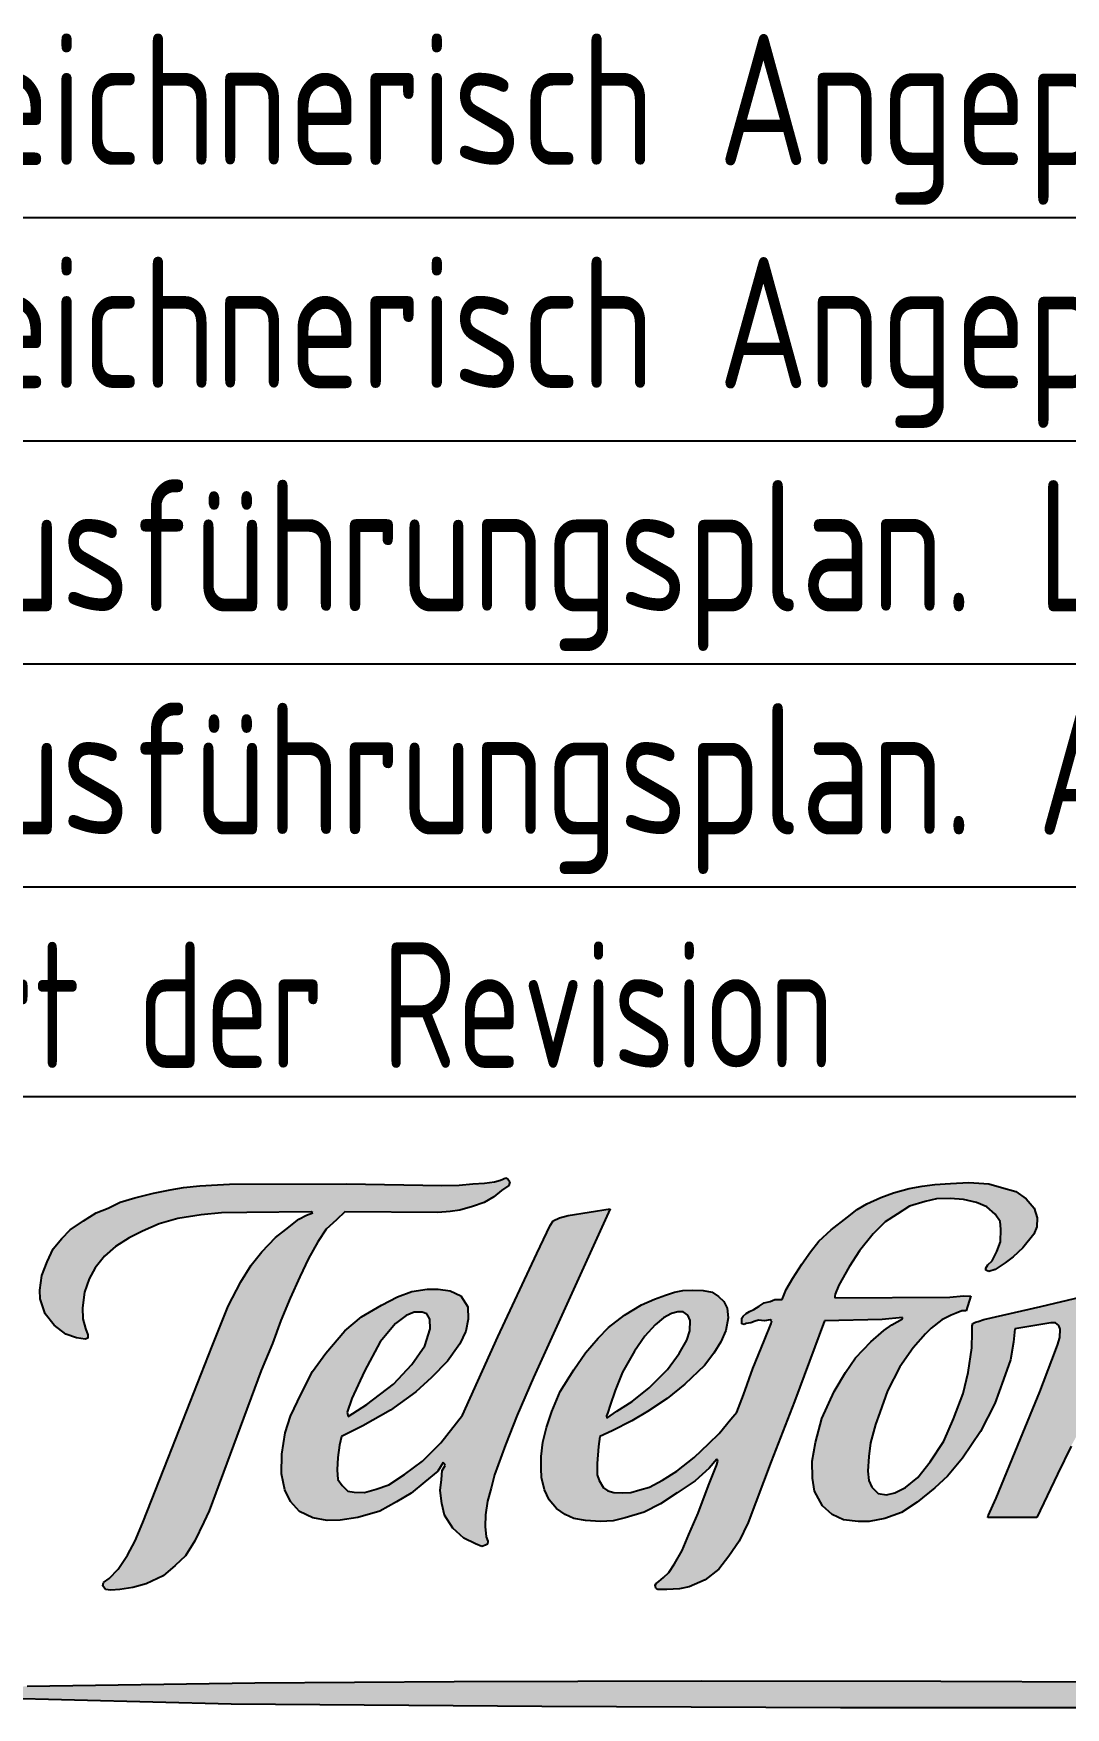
# Model space of a CAD drawing. Header units: millimetres. Extents: x -6273 to 60188, y -6573 to 16187.
# Drawn here: x 1859 to 3825, y 4538 to 7727 of the extents above; entities that cross this region are included whole.
import ezdxf
from ezdxf.enums import TextEntityAlignment as Align

# ---------------------------------------------------------------- set-up
doc = ezdxf.new("R2010")
doc.units = ezdxf.units.MM
doc.header["$LTSCALE"] = 0.4
doc.layers.add('00_Rahmen_Schriftfeld', color=7, linetype='Continuous', lineweight=25)
doc.layers.add('Plankopf', color=255, linetype='Continuous')
doc.styles.get("Standard").update_dxf_attribs({"font": 'isocp.shx', "width": 0.85})

# ---------------------------------------------------------------- blocks, each defined once
blk = doc.blocks.new('Revision')
at = {"color": 0, "linetype": 'ByBlock', "lineweight": -2, "width": 0.85}
for tag, p in [('REV-ART', (1600, 100)), ('REV-DATUM', (14600, 100)), ('REV-NAME', (16600, 100))]:
    blk.add_attdef(tag, p, '', height=250, dxfattribs=at)
blk.add_attdef('REV', text='', height=250, dxfattribs=at).set_placement((750, 0), align=Align.BOTTOM_CENTER)

msp = doc.modelspace()

# ---------------------------------------------------------------- hatches: boundary and pattern name
h = msp.add_hatch(color=136)
h.paths.add_polyline_path([(5305.04, 4561.53), (5035.87, 4572.35), (4739.63, 4576.22), (4478.37, 4580.09), (4002.68, 4585.5), (3587.45, 4587.03), (3131.1, 4587.81), (2660.15, 4586.25), (2280.64, 4583.91), (1846.72, 4577.73), (1685.4, 4573.86), (1600.31, 4571.54), (1586.45, 4567.7), (1584.13, 4565.39), (1588, 4561.52), (2235.29, 4544.51), (2827, 4539.87), (3396.12, 4537.54), (3871.45, 4537.53), (4195.54, 4538.3), (4639.38, 4542.18), (4943.35, 4544.5), (5309.68, 4555.35), (5311.23, 4557.66), (5308.91, 4559.98)])
h.paths.add_polyline_path([(2292.71, 5179.48), (2314.37, 5231.28), (2329.84, 5274.57), (2347.63, 5317.09), (2366.19, 5358.07), (2382.43, 5392.86), (2400.22, 5424.55), (2416.47, 5448.52), (2435.8, 5466.3), (2452.04, 5481.76), (2629.16, 5480.22), (2652.36, 5482.54), (2670.93, 5484.86), (2694.9, 5491.81), (2717.33, 5499.54), (2735.9, 5510.37), (2750.59, 5522.74), (2764.51, 5532.01), (2766.06, 5538.97), (2762.97, 5543.61), (2758.33, 5546.7), (2748.27, 5542.06), (2736.67, 5538.97), (2718.11, 5536.65), (2695.68, 5535.11), (2669.38, 5532.79), (2636.9, 5532.01), (2454.71, 5535.06), (2231.95, 5534.28), (2209.52, 5533.51), (2175.49, 5531.19), (2144.56, 5528.1), (2119.03, 5523.46), (2087.32, 5517.28), (2051.74, 5508.77), (2023.9, 5500.27), (2000.7, 5488.67), (1978.27, 5480.17), (1954.29, 5464.71), (1928.77, 5447.7), (1912.52, 5430.69), (1896.28, 5411.36), (1884.68, 5386.62), (1874.62, 5360.34), (1870.76, 5332.51), (1871.53, 5316.27), (1880.81, 5287.67), (1897.83, 5266.02), (1920.26, 5249.01), (1940.37, 5242.05), (1957.38, 5238.96), (1962.21, 5241.17), (1962.21, 5247.35), (1957.57, 5259.72), (1952.93, 5278.28), (1952.16, 5299.15), (1956.02, 5328.53), (1964.53, 5354.04), (1976.13, 5374.92), (1993.92, 5397.34), (2014.8, 5415.89), (2041.1, 5432.13), (2066.62, 5445.27), (2098.34, 5459.18), (2133.91, 5469.23), (2178, 5476.19), (2216.67, 5480.06), (2265.4, 5480.83), (2387.6, 5481.6), (2390.7, 5480.06), (2379.1, 5475.42), (2364.4, 5467.69), (2339.65, 5448.36), (2319.54, 5432.9), (2294.02, 5405.84), (2273.13, 5380.33), (2253.8, 5348.63), (2229.82, 5302.25), (2198.88, 5225.71), (2115.21, 5012.66), (2067.25, 4889.74), (2052.56, 4854.95), (2037.86, 4827.89), (2019.83, 4800.8), (2003.06, 4783.05), (1992.26, 4775.75), (1990.68, 4769.13), (1996.1, 4762.17), (2006.15, 4761.4), (2023.17, 4762.17), (2047.92, 4766.04), (2073.44, 4773), (2105.92, 4788.46), (2128.35, 4807.79), (2148.46, 4826.34), (2166.25, 4854.95), (2183.27, 4890.51), (2193.5, 4912.47)])
h.paths.add_polyline_path([(2438.48, 5014.11), (2441.88, 5036.99), (2445.75, 5053.99), (2485.97, 5074.09), (2538.56, 5104.25), (2587.29, 5139.04), (2616.68, 5166.09), (2647.62, 5197.02), (2670.82, 5230.26), (2682.42, 5254.23), (2687.06, 5277.42), (2686.29, 5300.61), (2673.14, 5321.49), (2652.26, 5331.54), (2629.83, 5334.63), (2608.95, 5334.63), (2579.55, 5329.99), (2552.48, 5319.94), (2521.55, 5303.71), (2483.65, 5282.06), (2451.94, 5255), (2415.58, 5212.48), (2390.06, 5177.69), (2368.41, 5135.17), (2348.3, 5092.65), (2338.24, 5060.95), (2332.05, 5019.98), (2331.28, 4982.87), (2337.47, 4951.95), (2348.3, 4930.3), (2365.31, 4910.97), (2390.83, 4898.6), (2417.91, 4893.96), (2442.66, 4894.74), (2476.69, 4899.37), (2518.45, 4911.74), (2550.16, 4929.53), (2578.01, 4945.76), (2604.3, 4967.41), (2629.05, 4987.51), (2639.11, 5004.52), (2642.2, 5001.42), (2642.98, 4998.33), (2637.56, 4989.05), (2636.02, 4972.05), (2633.7, 4951.17), (2636.79, 4926.43), (2641.43, 4904.01), (2657.67, 4879.27), (2678.56, 4859.95), (2700.98, 4849.12), (2712.59, 4844.48), (2719.55, 4846.8), (2723.59, 4848.9), (2724.36, 4854.31), (2721.27, 4862.81), (2718.95, 4882.14), (2719.72, 4904.56), (2723.59, 4930.85), (2730.55, 4955.58), (2736.71, 4980.62), (2757.6, 5037.83), (2780.03, 5094.27), (2810.96, 5166.17), (2957.18, 5487.28), (2877.52, 5474.91), (2860.5, 5470.28), (2848.9, 5464.86), (2842.71, 5455.59), (2817.77, 5402.66), (2743.52, 5243.4), (2676.23, 5094.2), (2634.47, 5041.62), (2599.66, 5006.84), (2565.63, 4981.32), (2535.47, 4962), (2511.49, 4953.49), (2489.06, 4947.31), (2469.73, 4948.08), (2457.35, 4949.63), (2446.52, 4960.45), (2438.79, 4972.05), (2437.24, 4990.6)])
h.paths.add_polyline_path([(2458.12, 5091.88), (2456.58, 5100.38), (2465.09, 5125.89), (2489.06, 5178.46), (2519.23, 5234.13), (2548.62, 5268.92), (2568.73, 5284.38), (2584.2, 5290.56), (2598.89, 5290.56), (2608.17, 5287.47), (2613.59, 5277.42), (2614.36, 5258.87), (2604.3, 5226.4), (2579.55, 5190.83), (2544.75, 5153.72), (2493.7, 5115.07)], flags=16)
h.paths.add_polyline_path([(2935.04, 5034.76), (2937.36, 5054.08), (2961.34, 5064.91), (2998.46, 5083.46), (3028.63, 5101.24), (3065.75, 5125.98), (3099.79, 5153.81), (3136.91, 5189.38), (3154.7, 5212.57), (3167.85, 5234.22), (3177.9, 5255.86), (3181.77, 5279.83), (3180.22, 5298.38), (3174.04, 5310.75), (3163.98, 5320.8), (3151.61, 5328.53), (3134.59, 5331.63), (3113.71, 5332.4), (3095.92, 5331.63), (3079.68, 5328.53), (3062.66, 5323.12), (3041.78, 5315.39), (3017.03, 5304.57), (2984.54, 5285.24), (2954.38, 5261.27), (2934.27, 5241.17), (2910.21, 5212.98), (2887.78, 5180.51), (2862.26, 5139.53), (2846.01, 5101.65), (2835.96, 5070.73), (2829, 5042.9), (2825.9, 5015.84), (2825.9, 4992.65), (2826.68, 4975.64), (2832.09, 4952.44), (2841.37, 4933.12), (2855.3, 4916.88), (2871.54, 4905.29), (2887.78, 4897.55), (2910.21, 4893.69), (2938.83, 4892.14), (2962.8, 4892.92), (2986.01, 4899.1), (3022.36, 4909.92), (3053.3, 4925.39), (3085.01, 4946.26), (3119.04, 4969.45), (3146.11, 4993.42), (3161.25, 5010.95), (3162.35, 5006.56), (3160.03, 4998.83), (3144.56, 4960.18), (3125.23, 4907.6), (3107.44, 4867.4), (3094.29, 4836.48), (3079.59, 4810.97), (3068.77, 4794.73), (3058.75, 4785.42), (3049.72, 4777.8), (3045.2, 4773.57), (3043.23, 4770.75), (3044.07, 4764.83), (3047.88, 4762.26), (3051.16, 4762.22), (3065.08, 4762.22), (3089.06, 4763.77), (3107.62, 4767.63), (3138.56, 4780.78), (3164.09, 4800.88), (3183.43, 4825.62), (3202.76, 4854.23), (3219.97, 4890.03), (3264.06, 5006), (3308.15, 5120.42), (3365.39, 5274.28), (3475.22, 5276.6), (3513.89, 5280.46), (3513.89, 5278.14), (3493.78, 5266.41), (3478.31, 5255.59), (3453.56, 5233.94), (3424.94, 5203.79), (3405.6, 5175.95), (3383.95, 5139.62), (3360.74, 5087.82), (3348.37, 5042.2), (3342.18, 5006.64), (3342.95, 4974.17), (3346.82, 4949.43), (3361.52, 4921.59), (3380.08, 4905.36), (3401.74, 4895.31), (3429.58, 4892.21), (3450.47, 4892.21), (3480.63, 4897.63), (3512.34, 4909.22), (3542.01, 4928.73), (3576.05, 4955.79), (3600.02, 4978.21), (3628.64, 5012.23), (3662.67, 5063.26), (3689.75, 5116.6), (3706.76, 5162.22), (3719.91, 5200.1), (3725.33, 5233.34), (3728.42, 5258.86), (3796.49, 5270.46), (3805.77, 5270.46), (3811.96, 5265.04), (3814.28, 5258.09), (3814.18, 5242.16), (3809.69, 5228.06), (3798.81, 5199.33), (3775.6, 5139.02), (3739.25, 5049.34), (3692.84, 4936.46), (3677.37, 4902.44), (3676.6, 4899.35), (3770.19, 4899.35), (3809.64, 4982.08), (3835.16, 5035.42), (3862.23, 5084.13), (3883.89, 5118.15), (3907.09, 5149.85), (3932.62, 5183.86), (3957.37, 5213.24), (3985.21, 5239.53), (4005.33, 5254.22), (4015.38, 5259.63), (4025.44, 5258.09), (4030.85, 5256.54), (4033.94, 5248.03), (4032.4, 5233.34), (4025.44, 5215.56), (4009.97, 5182.32), (3992.95, 5146.75), (3965.1, 5091.09), (3944.22, 5047.02), (3931.07, 5009.91), (3922.56, 4978.98), (3917.92, 4955.79), (3917.92, 4926.41), (3924.11, 4907.08), (3934.94, 4884.66), (3950.41, 4867.65), (3972.07, 4852.19), (3988.31, 4846.78), (3999.91, 4843.69), (4005.33, 4845.23), (4011.51, 4852.19), (4006.87, 4858.37), (4003.78, 4874.61), (4002.23, 4897.03), (4005.33, 4924.09), (4012.29, 4952.7), (4020.79, 4978.21), (4035.49, 5016.87), (4058.7, 5067.89), (4090.41, 5132.06), (4120.57, 5196.23), (4136.04, 5235.66), (4143, 5260.4), (4143, 5280.51), (4138.36, 5295.2), (4129.08, 5307.57), (4115.16, 5317.62), (4102.01, 5320.71), (4080.35, 5323.03), (4061.79, 5322.26), (4039.36, 5316.84), (4017.7, 5306.79), (3995.27, 5294.42), (3972.84, 5278.19), (3952.73, 5259.63), (3935.71, 5241.85), (3917.92, 5220.2), (3886.98, 5180), (3873.83, 5159.9), (3869.97, 5159.12), (3870.74, 5162.99), (3876.15, 5170.72), (3883.11, 5186.95), (3905.54, 5242.62), (3912.5, 5265.04), (3913.28, 5282.04), (3913.28, 5295.19), (3908.64, 5306.78), (3902.45, 5316.06), (3888.53, 5320.7), (3870.74, 5320.7), (3855.27, 5319.93), (3777.5, 5301.46), (3669.22, 5276.72), (3658.39, 5272.85), (3652.98, 5271.31), (3648.34, 5268.99), (3646.79, 5264.35), (3646.79, 5251.98), (3646.02, 5222.6), (3639.05, 5175.44), (3629.77, 5136.01), (3611.21, 5087.31), (3592.65, 5044.79), (3567.12, 5005.36), (3543.15, 4975.98), (3519.94, 4956.65), (3499.84, 4946.6), (3483.59, 4942.74), (3468.12, 4945.06), (3455.75, 4957.43), (3450.33, 4969.8), (3448.01, 4987.58), (3450.33, 5015.41), (3453.43, 5041.69), (3462.71, 5076.48), (3471.22, 5099.68), (3485.91, 5140.65), (3509.12, 5186.26), (3534.64, 5222.6), (3557.84, 5249.66), (3568.69, 5259.99), (3588.8, 5276.23), (3606.59, 5284.73), (3616.64, 5288.6), (3627.47, 5293.23), (3635.21, 5293.23), (3644.49, 5321.84), (3642.17, 5321.07), (3630.56, 5321.84), (3604.27, 5319.52), (3385.38, 5317.97), (3385.38, 5321.07), (3386.16, 5324.93), (3393.12, 5341.94), (3412.45, 5376.73), (3432.56, 5407.65), (3458.09, 5440.12), (3481.29, 5462.54), (3503.72, 5477.23), (3527.7, 5492.69), (3557.09, 5501.2), (3578.74, 5506.61), (3605.04, 5507.38), (3630.56, 5505.06), (3655.31, 5499.65), (3674.65, 5491.15), (3690.89, 5477.23), (3700.17, 5463.32), (3701.72, 5448.63), (3700.95, 5424.66), (3693.99, 5406.11), (3684.71, 5388.33), (3676.97, 5380.59), (3673.1, 5374.41), (3673.1, 5370.54), (3678.52, 5368.22), (3690.89, 5372.09), (3709.46, 5384.46), (3724.92, 5396.06), (3743.49, 5413.06), (3764.37, 5439.35), (3769.78, 5453.27), (3770.56, 5470.27), (3765.14, 5488.83), (3749.67, 5506.61), (3730.34, 5520.53), (3702.49, 5528.26), (3678.52, 5535.21), (3640.62, 5537.53), (3605.81, 5535.99), (3575.65, 5533.67), (3551.67, 5530.58), (3526.92, 5525.94), (3496.76, 5518.21), (3472.78, 5508.93), (3446.29, 5497.07), (3427.72, 5486.25), (3409.16, 5471.56), (3378.22, 5447.59), (3355.02, 5425.94), (3338.78, 5405.84), (3322.54, 5381.88), (3305.52, 5355.59), (3292.37, 5333.94), (3284.64, 5314.62), (3280.77, 5314.62), (3270.72, 5314.62), (3262.21, 5310.75), (3250.61, 5308.43), (3241.33, 5302.25), (3231.27, 5296.06), (3222.76, 5292.2), (3216.58, 5288.33), (3210.39, 5282.92), (3208.07, 5279.05), (3208.07, 5274.42), (3208.07, 5268.23), (3212.71, 5267.46), (3216.58, 5269), (3225.08, 5270.55), (3233.59, 5273.64), (3239.78, 5275.19), (3251.38, 5274.42), (3262.21, 5275.96), (3265.3, 5274.42), (3263.76, 5269), (3250.61, 5235.76), (3228.95, 5183.19), (3211.16, 5132.94), (3198.79, 5100.47), (3187.18, 5086.55), (3164.75, 5059.49), (3145.42, 5040.17), (3117.57, 5013.88), (3084.32, 4987.6), (3057.25, 4970.59), (3032.5, 4957.45), (3013.93, 4952.03), (2996.92, 4947.4), (2980.68, 4946.62), (2964.43, 4947.4), (2952.83, 4950.49), (2944.32, 4955.9), (2936.59, 4969.82), (2932.72, 4980.64), (2932.72, 5002.29)])
h.paths.add_polyline_path([(2951.14, 5088.75), (2950.36, 5093.39), (2952.68, 5099.58), (2957.33, 5113.49), (2966.61, 5141.32), (2980.53, 5176.11), (3003.73, 5216.31), (3023.07, 5244.92), (3043.18, 5266.57), (3058.65, 5279.71), (3074.12, 5288.21), (3086.49, 5291.3), (3096.54, 5291.3), (3105.05, 5285.12), (3109.69, 5275.07), (3108.92, 5254.97), (3103.51, 5237.19), (3088.81, 5211.68), (3066.38, 5181.52), (3031.58, 5146.74), (2999.09, 5120.45), (2969.7, 5101.9)], flags=16)
h.paths.add_polyline_path([(4256.09, 5096.35), (4289.35, 5169.03), (4328.02, 5252.52), (4360.74, 5317.71), (4261.73, 5302.25), (4254, 5299.16), (4247.81, 5292.2), (4241.62, 5288.34), (4144.16, 5078.04), (4129.47, 5044.8), (4116.32, 5006.91), (4108.58, 4984.49), (4105.49, 4965.17), (4106.26, 4943.52), (4109.4, 4928.59), (4117.13, 4915.45), (4129.51, 4899.99), (4144.2, 4893.03), (4159.67, 4889.16), (4189.84, 4889.16), (4217.68, 4893.8), (4247.07, 4905.4), (4272.6, 4918.54), (4303.54, 4938.64), (4315.14, 4948.69), (4325.97, 4959.52), (4330.61, 4941.74), (4341.44, 4922.41), (4356.91, 4906.17), (4381.66, 4893.8), (4407.18, 4889.16), (4437.35, 4888.39), (4470.61, 4893.03), (4506.19, 4906.95), (4542.54, 4926.27), (4577.35, 4952.56), (4595.14, 4968.8), (4602.1, 4978.07), (4601.33, 4961.84), (4603.65, 4938.64), (4610.61, 4919.32), (4626.08, 4903.08), (4641.55, 4894.58), (4663.21, 4888.39), (4697.24, 4889.94), (4724.31, 4895.35), (4760.66, 4913.9), (4790.83, 4937.1), (4818.67, 4964.16), (4846.78, 4998.33), (4844.46, 4979.78), (4838.27, 4944.21), (4837.5, 4916.38), (4843.69, 4893.96), (4856.06, 4873.86), (4870.76, 4858.4), (4894.74, 4846.8), (4913.3, 4841.39), (4921.81, 4844.48), (4923.35, 4847.57), (4920.26, 4859.17), (4917.94, 4873.86), (4917.17, 4897.83), (4919.49, 4914.06), (4921.81, 4941.12), (4928.77, 4975.14), (4941.92, 5018.43), (4961.25, 5075.65), (4981.36, 5130.54), (5020.04, 5224.09), (5054.85, 5299.08), (5045.56, 5305.27), (5022.36, 5313.77), (4998.38, 5319.18), (4983.69, 5320.73), (4956.61, 5322.28), (4921.03, 5319.96), (4887.77, 5315.32), (4852.97, 5305.27), (4815.07, 5288.26), (4788, 5273.57), (4754.74, 5247.28), (4721.48, 5217.13), (4695.95, 5186.98), (4668.11, 5143.68), (4650.32, 5111.98), (4634.85, 5083.38), (4624.02, 5058.64), (4618.6, 5046.27), (4607, 5030.8), (4587.66, 5009.93), (4565.23, 4990.6), (4542.8, 4972.82), (4522.69, 4959.68), (4501.04, 4951.17), (4480.15, 4946.53), (4462.36, 4946.53), (4449.21, 4951.95), (4440.7, 4962.77), (4434.52, 4975.91), (4433.74, 4999.11), (4436.84, 5025.39), (4444.57, 5064.82), (4460.04, 5107.35), (4477.06, 5152.19), (4496.39, 5186.2), (4517.28, 5218.68), (4541.26, 5245.74), (4567.55, 5271.25), (4591.53, 5284.39), (4606.23, 5289.03), (4625.57, 5288.26), (4635.62, 5282.07), (4639.49, 5267.38), (4637.94, 5249.6), (4628.66, 5228.73), (4618.6, 5213.26), (4607, 5201.67), (4607.78, 5197.03), (4612.42, 5190.84), (4636.39, 5200.12), (4669.65, 5220.22), (4696.73, 5246.51), (4706.78, 5270.48), (4706.01, 5289.8), (4696.73, 5306.81), (4678.2, 5318.01), (4649.54, 5326.14), (4614.74, 5326.14), (4578.38, 5322.28), (4541.26, 5311.45), (4504.13, 5292.12), (4470.87, 5269.7), (4439.16, 5239.55), (4411.31, 5207.08), (4381.15, 5163.78), (4357.17, 5116.62), (4340.15, 5074.1), (4332.42, 5047.04), (4328.42, 5027.03), (4325.45, 5009.37), (4319.27, 5000.65), (4303.03, 4986.74), (4282.91, 4971.27), (4271.31, 4962), (4257.39, 4955.04), (4249.9, 4951), (4233.66, 4949.46), (4222.06, 4948.68), (4216.64, 4954.09), (4212.77, 4959.51), (4212, 4975.74), (4218.19, 5000.48), (4231.34, 5038.37)])
h.paths.add_polyline_path([(4707.65, 4998.46), (4719.14, 5038.15), (4732.72, 5078.88), (4754.66, 5122.74), (4786.01, 5176), (4821.53, 5221.95), (4852.87, 5252.24), (4876.9, 5267.9), (4903.02, 5280.43), (4923.92, 5284.61), (4941.68, 5283.57), (4953.17, 5281.48), (4940.64, 5254.32), (4916.61, 5204.2), (4883.17, 5133.18), (4853.92, 5075.74), (4824.66, 5027.7), (4799.59, 4998.46), (4773.47, 4974.44), (4749.44, 4960.87), (4735.86, 4954.6), (4721.23, 4952.51), (4709.74, 4955.64), (4704.51, 4971.31)], flags=16)
h.paths.add_polyline_path([(4420.29, 5453.01), (4416.43, 5470.8), (4408.69, 5480.85), (4394.77, 5487.8), (4376.98, 5488.58), (4366.92, 5486.26), (4359.96, 5483.17), (4342.95, 5470.02), (4332.12, 5455.33), (4325.93, 5437.55), (4325.16, 5418.22), (4330.57, 5401.99), (4342.17, 5391.16), (4355.32, 5387.3), (4371.56, 5388.07), (4390.13, 5394.26), (4404.82, 5405.85), (4417.97, 5429.82)])

# ---------------------------------------------------------------- linework, layer by layer
at = {"color": 136}
for p, q in [((2051.74, 5508.77), (2087.32, 5517.28)), ((2087.32, 5517.28), (2119.03, 5523.46)), ((2119.03, 5523.46), (2144.56, 5528.1)), ((2144.56, 5528.1), (2175.49, 5531.19)), ((2175.49, 5531.19), (2209.52, 5533.51)), ((2209.52, 5533.51), (2231.95, 5534.28)), ((2231.95, 5534.28), (2454.71, 5535.06)), ((2454.71, 5535.06), (2636.9, 5532.01)), ((2636.9, 5532.01), (2669.38, 5532.79)), ((2669.38, 5532.79), (2695.68, 5535.11)), ((2695.68, 5535.11), (2718.11, 5536.65)), ((2718.11, 5536.65), (2736.67, 5538.97)), ((2750.59, 5522.74), (2735.9, 5510.37)), ((2736.67, 5538.97), (2748.27, 5542.06)), ((2748.27, 5542.06), (2758.33, 5546.7)), ((2764.51, 5532.01), (2750.59, 5522.74)), ((2758.33, 5546.7), (2758.33, 5546.7)), ((2758.33, 5546.7), (2762.97, 5543.61)), ((2762.97, 5543.61), (2766.06, 5538.97)), ((2766.06, 5538.97), (2764.51, 5532.01)), ((3472.78, 5508.93), (3496.76, 5518.21)), ((3496.76, 5518.21), (3526.92, 5525.94)), ((3526.92, 5525.94), (3551.67, 5530.58)), ((3551.67, 5530.58), (3575.65, 5533.67)), ((3575.65, 5533.67), (3605.81, 5535.99)), ((3605.81, 5535.99), (3640.62, 5537.53)), ((3640.62, 5537.53), (3678.52, 5535.21)), ((3678.52, 5535.21), (3702.49, 5528.26)), ((3702.49, 5528.26), (3730.34, 5520.53)), ((3730.34, 5520.53), (3749.67, 5506.61)), ((1978.27, 5480.17), (2000.7, 5488.67)), ((2000.7, 5488.67), (2023.9, 5500.27)), ((2023.9, 5500.27), (2051.74, 5508.77)), ((2694.9, 5491.81), (2670.93, 5484.86)), ((2717.33, 5499.54), (2694.9, 5491.81)), ((2735.9, 5510.37), (2717.33, 5499.54)), ((2957.18, 5487.28), (2810.96, 5166.17)), ((2877.52, 5474.91), (2957.18, 5487.28)), ((3409.16, 5471.56), (3427.72, 5486.25)), ((3427.72, 5486.25), (3446.29, 5497.07)), ((3446.29, 5497.07), (3472.78, 5508.93)), ((3527.7, 5492.69), (3503.72, 5477.23)), ((3557.09, 5501.2), (3527.7, 5492.69)), ((3578.74, 5506.61), (3557.09, 5501.2)), ((3605.04, 5507.38), (3578.74, 5506.61)), ((3630.56, 5505.06), (3605.04, 5507.38)), ((3655.31, 5499.65), (3630.56, 5505.06)), ((3674.65, 5491.15), (3655.31, 5499.65)), ((3690.89, 5477.23), (3674.65, 5491.15)), ((3749.67, 5506.61), (3765.14, 5488.83)), ((3765.14, 5488.83), (3770.56, 5470.27)), ((1928.77, 5447.7), (1954.29, 5464.71)), ((1954.29, 5464.71), (1978.27, 5480.17)), ((2098.34, 5459.18), (2066.62, 5445.27)), ((2133.91, 5469.23), (2098.34, 5459.18)), ((2178, 5476.19), (2133.91, 5469.23)), ((2216.67, 5480.06), (2178, 5476.19)), ((2265.4, 5480.83), (2216.67, 5480.06)), ((2387.6, 5481.6), (2265.4, 5480.83)), ((2339.65, 5448.36), (2364.4, 5467.69)), ((2364.4, 5467.69), (2379.1, 5475.42)), ((2379.1, 5475.42), (2390.7, 5480.06)), ((2390.7, 5480.06), (2387.6, 5481.6)), ((2435.8, 5466.3), (2416.47, 5448.52)), ((2452.04, 5481.76), (2435.8, 5466.3)), ((2629.16, 5480.22), (2452.04, 5481.76)), ((2652.36, 5482.54), (2629.16, 5480.22)), ((2670.93, 5484.86), (2652.36, 5482.54)), ((2817.77, 5402.66), (2842.71, 5455.59)), ((2842.71, 5455.59), (2848.9, 5464.86)), ((2848.9, 5464.86), (2860.5, 5470.28)), ((2860.5, 5470.28), (2877.52, 5474.91)), ((3378.22, 5447.59), (3409.16, 5471.56)), ((3481.29, 5462.54), (3458.09, 5440.12)), ((3503.72, 5477.23), (3481.29, 5462.54)), ((3700.17, 5463.32), (3690.89, 5477.23)), ((3701.72, 5448.63), (3700.17, 5463.32)), ((3769.78, 5453.27), (3764.37, 5439.35)), ((3770.56, 5470.27), (3769.78, 5453.27)), ((1896.28, 5411.36), (1912.52, 5430.69)), ((1912.52, 5430.69), (1928.77, 5447.7)), ((2041.1, 5432.13), (2014.8, 5415.89)), ((2066.62, 5445.27), (2041.1, 5432.13)), ((2294.02, 5405.84), (2319.54, 5432.9)), ((2319.54, 5432.9), (2339.65, 5448.36)), ((2400.22, 5424.55), (2382.43, 5392.86)), ((2416.47, 5448.52), (2400.22, 5424.55)), ((3338.78, 5405.84), (3355.02, 5425.94)), ((3355.02, 5425.94), (3378.22, 5447.59)), ((3458.09, 5440.12), (3432.56, 5407.65)), ((3693.99, 5406.11), (3700.95, 5424.66)), ((3700.95, 5424.66), (3701.72, 5448.63)), ((3764.37, 5439.35), (3743.49, 5413.06)), ((1884.68, 5386.62), (1896.28, 5411.36)), ((1993.92, 5397.34), (1976.13, 5374.92)), ((2014.8, 5415.89), (1993.92, 5397.34)), ((2273.13, 5380.33), (2294.02, 5405.84)), ((2382.43, 5392.86), (2366.19, 5358.07)), ((2743.52, 5243.4), (2817.77, 5402.66)), ((3322.54, 5381.88), (3338.78, 5405.84)), ((3432.56, 5407.65), (3412.45, 5376.73)), ((3684.71, 5388.33), (3693.99, 5406.11)), ((3724.92, 5396.06), (3709.46, 5384.46)), ((3743.49, 5413.06), (3724.92, 5396.06)), ((1870.76, 5332.51), (1874.62, 5360.34)), ((1874.62, 5360.34), (1884.68, 5386.62)), ((1976.13, 5374.92), (1964.53, 5354.04)), ((2253.8, 5348.63), (2273.13, 5380.33)), ((2366.19, 5358.07), (2347.63, 5317.09)), ((3305.52, 5355.59), (3322.54, 5381.88)), ((3412.45, 5376.73), (3393.12, 5341.94)), ((3673.1, 5374.41), (3676.97, 5380.59)), ((3673.1, 5370.54), (3673.1, 5374.41)), ((3678.52, 5368.22), (3673.1, 5370.54)), ((3676.97, 5380.59), (3684.71, 5388.33)), ((3690.89, 5372.09), (3678.52, 5368.22)), ((3709.46, 5384.46), (3690.89, 5372.09)), ((1871.53, 5316.27), (1870.76, 5332.51)), ((1956.02, 5328.53), (1952.16, 5299.15)), ((1964.53, 5354.04), (1956.02, 5328.53)), ((2229.82, 5302.25), (2253.8, 5348.63)), ((2552.48, 5319.94), (2579.55, 5329.99)), ((2579.55, 5329.99), (2608.95, 5334.63)), ((2608.95, 5334.63), (2629.83, 5334.63)), ((2629.83, 5334.63), (2652.26, 5331.54)), ((2652.26, 5331.54), (2673.14, 5321.49)), ((3062.66, 5323.12), (3079.68, 5328.53)), ((3079.68, 5328.53), (3095.92, 5331.63)), ((3095.92, 5331.63), (3113.71, 5332.4)), ((3113.71, 5332.4), (3134.59, 5331.63)), ((3134.59, 5331.63), (3151.61, 5328.53)), ((3151.61, 5328.53), (3163.98, 5320.8)), ((3284.64, 5314.62), (3292.37, 5333.94)), ((3292.37, 5333.94), (3305.52, 5355.59)), ((3393.12, 5341.94), (3386.16, 5324.93)), ((1880.81, 5287.67), (1871.53, 5316.27)), ((1952.16, 5299.15), (1952.93, 5278.28)), ((2198.88, 5225.71), (2229.82, 5302.25)), ((2347.63, 5317.09), (2329.84, 5274.57)), ((2483.65, 5282.06), (2521.55, 5303.71)), ((2521.55, 5303.71), (2552.48, 5319.94)), ((2673.14, 5321.49), (2686.29, 5300.61)), ((2686.29, 5300.61), (2687.06, 5277.42)), ((2984.54, 5285.24), (3017.03, 5304.57)), ((3017.03, 5304.57), (3041.78, 5315.39)), ((3041.78, 5315.39), (3062.66, 5323.12)), ((3163.98, 5320.8), (3174.04, 5310.75)), ((3174.04, 5310.75), (3180.22, 5298.38)), ((3180.22, 5298.38), (3181.77, 5279.83)), ((3222.76, 5292.2), (3231.27, 5296.06)), ((3231.27, 5296.06), (3241.33, 5302.25)), ((3241.33, 5302.25), (3250.61, 5308.43)), ((3250.61, 5308.43), (3262.21, 5310.75)), ((3262.21, 5310.75), (3270.72, 5314.62)), ((3270.72, 5314.62), (3280.77, 5314.62)), ((3280.77, 5314.62), (3284.64, 5314.62)), ((3386.16, 5324.93), (3385.38, 5321.07)), ((3385.38, 5321.07), (3385.38, 5317.97)), ((3385.38, 5317.97), (3604.27, 5319.52)), ((3604.27, 5319.52), (3630.56, 5321.84)), ((3630.56, 5321.84), (3642.17, 5321.07)), ((3644.49, 5321.84), (3635.21, 5293.23)), ((3642.17, 5321.07), (3644.49, 5321.84)), ((3669.22, 5276.72), (3777.5, 5301.46)), ((3777.5, 5301.46), (3855.27, 5319.93)), ((1897.83, 5266.02), (1880.81, 5287.67)), ((1920.26, 5249.01), (1897.83, 5266.02)), ((1952.93, 5278.28), (1957.57, 5259.72)), ((2329.84, 5274.57), (2314.37, 5231.28)), ((2451.94, 5255), (2483.65, 5282.06)), ((2548.62, 5268.92), (2519.23, 5234.13)), ((2568.73, 5284.38), (2548.62, 5268.92)), ((2584.2, 5290.56), (2568.73, 5284.38)), ((2598.89, 5290.56), (2584.2, 5290.56)), ((2608.17, 5287.47), (2598.89, 5290.56)), ((2613.59, 5277.42), (2608.17, 5287.47)), ((2614.36, 5258.87), (2613.59, 5277.42)), ((2687.06, 5277.42), (2682.42, 5254.23)), ((2954.38, 5261.27), (2984.54, 5285.24)), ((3043.18, 5266.57), (3023.07, 5244.92)), ((3058.65, 5279.71), (3043.18, 5266.57)), ((3074.12, 5288.21), (3058.65, 5279.71)), ((3086.49, 5291.3), (3074.12, 5288.21)), ((3096.54, 5291.3), (3086.49, 5291.3)), ((3105.05, 5285.12), (3096.54, 5291.3)), ((3109.69, 5275.07), (3105.05, 5285.12)), ((3108.92, 5254.97), (3109.69, 5275.07)), ((3181.77, 5279.83), (3177.9, 5255.86)), ((3208.07, 5279.05), (3210.39, 5282.92)), ((3208.07, 5274.42), (3208.07, 5279.05)), ((3208.07, 5268.23), (3208.07, 5274.42)), ((3212.71, 5267.46), (3208.07, 5268.23)), ((3210.39, 5282.92), (3216.58, 5288.33)), ((3216.58, 5269), (3212.71, 5267.46)), ((3216.58, 5288.33), (3222.76, 5292.2)), ((3225.08, 5270.55), (3216.58, 5269)), ((3233.59, 5273.64), (3225.08, 5270.55)), ((3239.78, 5275.19), (3233.59, 5273.64)), ((3251.38, 5274.42), (3239.78, 5275.19)), ((3250.61, 5235.76), (3263.76, 5269)), ((3262.21, 5275.96), (3251.38, 5274.42)), ((3265.3, 5274.42), (3262.21, 5275.96)), ((3263.76, 5269), (3265.3, 5274.42)), ((3365.39, 5274.28), (3308.15, 5120.42)), ((3475.22, 5276.6), (3365.39, 5274.28)), ((3513.89, 5280.46), (3475.22, 5276.6)), ((3478.31, 5255.59), (3493.78, 5266.41)), ((3493.78, 5266.41), (3513.89, 5278.14)), ((3513.89, 5278.14), (3513.89, 5280.46)), ((3588.8, 5276.23), (3568.69, 5259.99)), ((3606.59, 5284.73), (3588.8, 5276.23)), ((3616.64, 5288.6), (3606.59, 5284.73)), ((3627.47, 5293.23), (3616.64, 5288.6)), ((3635.21, 5293.23), (3627.47, 5293.23)), ((3646.79, 5264.35), (3648.34, 5268.99)), ((3646.79, 5251.98), (3646.79, 5264.35)), ((3648.34, 5268.99), (3652.98, 5271.31)), ((3652.98, 5271.31), (3658.39, 5272.85)), ((3658.39, 5272.85), (3669.22, 5276.72)), ((3796.49, 5270.46), (3728.42, 5258.86)), ((3805.77, 5270.46), (3796.49, 5270.46)), ((3811.96, 5265.04), (3805.77, 5270.46)), ((3814.28, 5258.09), (3811.96, 5265.04)), ((1940.37, 5242.05), (1920.26, 5249.01)), ((1957.38, 5238.96), (1940.37, 5242.05)), ((1962.21, 5241.17), (1957.38, 5238.96)), ((1957.57, 5259.72), (1962.21, 5247.35)), ((1962.21, 5247.35), (1962.21, 5241.17)), ((2314.37, 5231.28), (2292.71, 5179.48)), ((2415.58, 5212.48), (2451.94, 5255)), ((2519.23, 5234.13), (2489.06, 5178.46)), ((2604.3, 5226.4), (2614.36, 5258.87)), ((2670.82, 5230.26), (2647.62, 5197.02)), ((2682.42, 5254.23), (2670.82, 5230.26)), ((2676.23, 5094.2), (2743.52, 5243.4)), ((2910.21, 5212.98), (2934.27, 5241.17)), ((2934.27, 5241.17), (2954.38, 5261.27)), ((3023.07, 5244.92), (3003.73, 5216.31)), ((3088.81, 5211.68), (3103.51, 5237.19)), ((3103.51, 5237.19), (3108.92, 5254.97)), ((3167.85, 5234.22), (3154.7, 5212.57)), ((3177.9, 5255.86), (3167.85, 5234.22)), ((3228.95, 5183.19), (3250.61, 5235.76)), ((3424.94, 5203.79), (3453.56, 5233.94)), ((3453.56, 5233.94), (3478.31, 5255.59)), ((3557.84, 5249.66), (3534.64, 5222.6)), ((3568.69, 5259.99), (3557.84, 5249.66)), ((3646.02, 5222.6), (3646.79, 5251.98)), ((3725.33, 5233.34), (3719.91, 5200.1)), ((3728.42, 5258.86), (3725.33, 5233.34)), ((3809.69, 5228.06), (3814.18, 5242.16)), ((3814.18, 5242.16), (3814.28, 5258.09)), ((2115.21, 5012.66), (2198.88, 5225.71)), ((2390.06, 5177.69), (2415.58, 5212.48)), ((2579.55, 5190.83), (2604.3, 5226.4)), ((2887.78, 5180.51), (2910.21, 5212.98)), ((3003.73, 5216.31), (2980.53, 5176.11)), ((3066.38, 5181.52), (3088.81, 5211.68)), ((3154.7, 5212.57), (3136.91, 5189.38)), ((3405.6, 5175.95), (3424.94, 5203.79)), ((3534.64, 5222.6), (3509.12, 5186.26)), ((3639.05, 5175.44), (3646.02, 5222.6)), ((3719.91, 5200.1), (3706.76, 5162.22)), ((3775.6, 5139.02), (3798.81, 5199.33)), ((3798.81, 5199.33), (3809.69, 5228.06)), ((2292.71, 5179.48), (2193.5, 4912.47)), ((2368.41, 5135.17), (2390.06, 5177.69)), ((2489.06, 5178.46), (2465.09, 5125.89)), ((2544.75, 5153.72), (2579.55, 5190.83)), ((2647.62, 5197.02), (2616.68, 5166.09)), ((2862.26, 5139.53), (2887.78, 5180.51)), ((2980.53, 5176.11), (2966.61, 5141.32)), ((3031.58, 5146.74), (3066.38, 5181.52)), ((3136.91, 5189.38), (3099.79, 5153.81)), ((3211.16, 5132.94), (3228.95, 5183.19)), ((3383.95, 5139.62), (3405.6, 5175.95)), ((3509.12, 5186.26), (3485.91, 5140.65)), ((3629.77, 5136.01), (3639.05, 5175.44)), ((2348.3, 5092.65), (2368.41, 5135.17)), ((2493.7, 5115.07), (2544.75, 5153.72)), ((2587.29, 5139.04), (2538.56, 5104.25)), ((2616.68, 5166.09), (2587.29, 5139.04)), ((2810.96, 5166.17), (2780.03, 5094.27)), ((2846.01, 5101.65), (2862.26, 5139.53)), ((2966.61, 5141.32), (2957.33, 5113.49)), ((2999.09, 5120.45), (3031.58, 5146.74)), ((3099.79, 5153.81), (3065.75, 5125.98)), ((3360.74, 5087.82), (3383.95, 5139.62)), ((3485.91, 5140.65), (3471.22, 5099.68)), ((3611.21, 5087.31), (3629.77, 5136.01)), ((3706.76, 5162.22), (3689.75, 5116.6)), ((3739.25, 5049.34), (3775.6, 5139.02)), ((2465.09, 5125.89), (2456.58, 5100.38)), ((2458.12, 5091.88), (2493.7, 5115.07)), ((2538.56, 5104.25), (2485.97, 5074.09)), ((2957.33, 5113.49), (2952.68, 5099.58)), ((2969.7, 5101.9), (2999.09, 5120.45)), ((3065.75, 5125.98), (3028.63, 5101.24)), ((3198.79, 5100.47), (3211.16, 5132.94)), ((3308.15, 5120.42), (3264.06, 5006)), ((3689.75, 5116.6), (3662.67, 5063.26)), ((2338.24, 5060.95), (2348.3, 5092.65)), ((2485.97, 5074.09), (2445.75, 5053.99)), ((2456.58, 5100.38), (2458.12, 5091.88)), ((2634.47, 5041.62), (2676.23, 5094.2)), ((2780.03, 5094.27), (2757.6, 5037.83)), ((2829, 5042.9), (2835.96, 5070.73)), ((2835.96, 5070.73), (2846.01, 5101.65)), ((2952.68, 5099.58), (2950.36, 5093.39)), ((2950.36, 5093.39), (2951.14, 5088.75)), ((2951.14, 5088.75), (2969.7, 5101.9)), ((2998.46, 5083.46), (2961.34, 5064.91)), ((3028.63, 5101.24), (2998.46, 5083.46)), ((3164.75, 5059.49), (3187.18, 5086.55)), ((3187.18, 5086.55), (3198.79, 5100.47)), ((3348.37, 5042.2), (3360.74, 5087.82)), ((3462.71, 5076.48), (3453.43, 5041.69)), ((3471.22, 5099.68), (3462.71, 5076.48)), ((3592.65, 5044.79), (3611.21, 5087.31)), ((2332.05, 5019.98), (2338.24, 5060.95)), ((2445.75, 5053.99), (2441.88, 5036.99)), ((2599.66, 5006.84), (2634.47, 5041.62)), ((2825.9, 5015.84), (2829, 5042.9)), ((2937.36, 5054.08), (2935.04, 5034.76)), ((2961.34, 5064.91), (2937.36, 5054.08)), ((3117.57, 5013.88), (3145.42, 5040.17)), ((3145.42, 5040.17), (3164.75, 5059.49)), ((3342.18, 5006.64), (3348.37, 5042.2)), ((3453.43, 5041.69), (3450.33, 5015.41)), ((3567.12, 5005.36), (3592.65, 5044.79)), ((3662.67, 5063.26), (3628.64, 5012.23)), ((3692.84, 4936.46), (3739.25, 5049.34)), ((2067.25, 4889.74), (2115.21, 5012.66)), ((2331.28, 4982.87), (2332.05, 5019.98)), ((2438.48, 5014.11), (2437.24, 4990.6)), ((2441.88, 5036.99), (2438.48, 5014.11)), ((2565.63, 4981.32), (2599.66, 5006.84)), ((2757.6, 5037.83), (2736.71, 4980.62)), ((2825.9, 4992.65), (2825.9, 5015.84)), ((2935.04, 5034.76), (2932.72, 5002.29)), ((3084.32, 4987.6), (3117.57, 5013.88)), ((3160.8, 5010.43), (3146.11, 4993.42)), ((3161.58, 5009.65), (3160.8, 5010.43)), ((3162.35, 5006.56), (3161.58, 5009.65)), ((3450.33, 5015.41), (3448.01, 4987.58)), ((3628.64, 5012.23), (3600.02, 4978.21)), ((3835.16, 5035.42), (3809.64, 4982.08)), ((2337.47, 4951.95), (2331.28, 4982.87)), ((2437.24, 4990.6), (2438.79, 4972.05)), ((2535.47, 4962), (2565.63, 4981.32)), ((2629.05, 4987.51), (2604.3, 4967.41)), ((2639.11, 5004.52), (2629.05, 4987.51)), ((2636.02, 4972.05), (2637.56, 4989.05)), ((2637.56, 4989.05), (2642.98, 4998.33)), ((2642.2, 5001.42), (2639.11, 5004.52)), ((2642.98, 4998.33), (2642.2, 5001.42)), ((2736.71, 4980.62), (2730.55, 4955.58)), ((2826.68, 4975.64), (2825.9, 4992.65)), ((2832.09, 4952.44), (2826.68, 4975.64)), ((2932.72, 5002.29), (2932.72, 4980.64)), ((2932.72, 4980.64), (2936.59, 4969.82)), ((3057.25, 4970.59), (3084.32, 4987.6)), ((3146.11, 4993.42), (3119.04, 4969.45)), ((3144.56, 4960.18), (3160.03, 4998.83)), ((3160.03, 4998.83), (3162.35, 5006.56)), ((3264.06, 5006), (3219.97, 4890.03)), ((3342.95, 4974.17), (3342.18, 5006.64)), ((3448.01, 4987.58), (3450.33, 4969.8)), ((3519.94, 4956.65), (3543.15, 4975.98)), ((3543.15, 4975.98), (3567.12, 5005.36)), ((3600.02, 4978.21), (3576.05, 4955.79)), ((3809.64, 4982.08), (3770.19, 4899.35)), ((2348.3, 4930.3), (2337.47, 4951.95)), ((2438.79, 4972.05), (2446.52, 4960.45)), ((2446.52, 4960.45), (2457.35, 4949.63)), ((2457.35, 4949.63), (2469.73, 4948.08)), ((2469.73, 4948.08), (2489.06, 4947.31)), ((2489.06, 4947.31), (2511.49, 4953.49)), ((2511.49, 4953.49), (2535.47, 4962)), ((2578.01, 4945.76), (2550.16, 4929.53)), ((2604.3, 4967.41), (2578.01, 4945.76)), ((2633.7, 4951.17), (2636.02, 4972.05)), ((2636.79, 4926.43), (2633.7, 4951.17)), ((2730.55, 4955.58), (2723.59, 4930.85)), ((2841.37, 4933.12), (2832.09, 4952.44)), ((2936.59, 4969.82), (2944.32, 4955.9)), ((2944.32, 4955.9), (2952.83, 4950.49)), ((2952.83, 4950.49), (2964.43, 4947.4)), ((2964.43, 4947.4), (2980.68, 4946.62)), ((2980.68, 4946.62), (2996.92, 4947.4)), ((2996.92, 4947.4), (3013.93, 4952.03)), ((3013.93, 4952.03), (3032.5, 4957.45)), ((3032.5, 4957.45), (3057.25, 4970.59)), ((3085.01, 4946.26), (3053.3, 4925.39)), ((3119.04, 4969.45), (3085.01, 4946.26)), ((3125.23, 4907.6), (3144.56, 4960.18)), ((3346.82, 4949.43), (3342.95, 4974.17)), ((3361.52, 4921.59), (3346.82, 4949.43)), ((3450.33, 4969.8), (3455.75, 4957.43)), ((3455.75, 4957.43), (3468.12, 4945.06)), ((3468.12, 4945.06), (3483.59, 4942.74)), ((3483.59, 4942.74), (3499.84, 4946.6)), ((3499.84, 4946.6), (3519.94, 4956.65)), ((3576.05, 4955.79), (3542.01, 4928.73)), ((2193.5, 4912.47), (2183.27, 4890.51)), ((2365.31, 4910.97), (2348.3, 4930.3)), ((2518.45, 4911.74), (2476.69, 4899.37)), ((2550.16, 4929.53), (2518.45, 4911.74)), ((2641.43, 4904.01), (2636.79, 4926.43)), ((2723.59, 4930.85), (2719.72, 4904.56)), ((2855.3, 4916.88), (2841.37, 4933.12)), ((2871.54, 4905.29), (2855.3, 4916.88)), ((3053.3, 4925.39), (3022.36, 4909.92)), ((3380.08, 4905.36), (3361.52, 4921.59)), ((3542.01, 4928.73), (3512.34, 4909.22)), ((3677.37, 4902.44), (3692.84, 4936.46)), ((2052.56, 4854.95), (2067.25, 4889.74)), ((2183.27, 4890.51), (2166.25, 4854.95)), ((2390.83, 4898.6), (2365.31, 4910.97)), ((2417.91, 4893.96), (2390.83, 4898.6)), ((2442.66, 4894.74), (2417.91, 4893.96)), ((2476.69, 4899.37), (2442.66, 4894.74)), ((2657.67, 4879.27), (2641.43, 4904.01)), ((2678.56, 4859.95), (2657.67, 4879.27)), ((2719.72, 4904.56), (2718.95, 4882.14)), ((2718.95, 4882.14), (2721.27, 4862.81)), ((2887.78, 4897.55), (2871.54, 4905.29)), ((2910.21, 4893.69), (2887.78, 4897.55)), ((2938.83, 4892.14), (2910.21, 4893.69)), ((2962.8, 4892.92), (2938.83, 4892.14)), ((2986.01, 4899.1), (2962.8, 4892.92)), ((3022.36, 4909.92), (2986.01, 4899.1)), ((3107.44, 4867.4), (3125.23, 4907.6)), ((3219.97, 4890.03), (3202.76, 4854.23)), ((3401.74, 4895.31), (3380.08, 4905.36)), ((3429.58, 4892.21), (3401.74, 4895.31)), ((3450.47, 4892.21), (3429.58, 4892.21)), ((3480.63, 4897.63), (3450.47, 4892.21)), ((3512.34, 4909.22), (3480.63, 4897.63)), ((3676.6, 4899.35), (3677.37, 4902.44)), ((3770.19, 4899.35), (3676.6, 4899.35)), ((2037.86, 4827.89), (2052.56, 4854.95)), ((2166.25, 4854.95), (2148.46, 4826.34)), ((2700.98, 4849.12), (2678.56, 4859.95)), ((2712.59, 4844.48), (2700.98, 4849.12)), ((2723.59, 4848.9), (2719.55, 4846.8)), ((2721.27, 4862.81), (2724.36, 4854.31)), ((2724.36, 4854.31), (2723.59, 4848.9)), ((3094.29, 4836.48), (3107.44, 4867.4)), ((3202.76, 4854.23), (3183.43, 4825.62)), ((2019.83, 4800.8), (2037.86, 4827.89)), ((2148.46, 4826.34), (2128.35, 4807.79)), ((2719.55, 4846.8), (2712.59, 4844.48)), ((3079.59, 4810.97), (3094.29, 4836.48)), ((3183.43, 4825.62), (3164.09, 4800.88)), ((2003.06, 4783.05), (2019.83, 4800.8)), ((2105.92, 4788.46), (2073.44, 4773)), ((2128.35, 4807.79), (2105.92, 4788.46)), ((3049.72, 4777.8), (3058.75, 4785.42)), ((3058.75, 4785.42), (3068.77, 4794.73)), ((3068.77, 4794.73), (3079.59, 4810.97)), ((3164.09, 4800.88), (3138.56, 4780.78)), ((1990.68, 4769.13), (1992.26, 4775.75)), ((1996.1, 4762.17), (1990.68, 4769.13)), ((1992.26, 4775.75), (2003.06, 4783.05)), ((2006.15, 4761.4), (1996.1, 4762.17)), ((2023.17, 4762.17), (2006.15, 4761.4)), ((2047.92, 4766.04), (2023.17, 4762.17)), ((2073.44, 4773), (2047.92, 4766.04)), ((3043.23, 4770.75), (3045.2, 4773.57)), ((3044.07, 4764.83), (3043.23, 4770.75)), ((3047.88, 4762.26), (3044.07, 4764.83)), ((3045.2, 4773.57), (3049.72, 4777.8)), ((3051.16, 4762.22), (3047.88, 4762.26)), ((3065.08, 4762.22), (3051.16, 4762.22)), ((3089.06, 4763.77), (3065.08, 4762.22)), ((3107.62, 4767.63), (3089.06, 4763.77)), ((3138.56, 4780.78), (3107.62, 4767.63)), ((1588, 4561.52), (2235.29, 4544.51)), ((2280.64, 4583.91), (1846.72, 4577.73)), ((2660.15, 4586.25), (2280.64, 4583.91)), ((3131.1, 4587.81), (2660.15, 4586.25)), ((3587.45, 4587.03), (3131.1, 4587.81)), ((4002.68, 4585.5), (3587.45, 4587.03)), ((2235.29, 4544.51), (2827, 4539.87)), ((2827, 4539.87), (3396.12, 4537.54)), ((3396.12, 4537.54), (3871.45, 4537.53))]:
    msp.add_line(p, q, dxfattribs=at)
at = {"layer": 'Plankopf', "color": 254}
for p, q in [((1.66, 7375.71), (18501.66, 7375.71)), ((1.66, 6950.71), (18501.66, 6950.71)), ((1.66, 6525.71), (18501.66, 6525.71)), ((1.66, 6100.71), (18501.66, 6100.71)), ((18501.66, 5700.71), (1.66, 5700.71))]:
    msp.add_line(p, q, dxfattribs=at)

# ---------------------------------------------------------------- block references
at = {"layer": '00_Rahmen_Schriftfeld'}
ref = msp.add_blockref('Revision', (1.66, 7375.71), dxfattribs=at)
ref.add_attrib('REV-ART', 'Zeichnerisch Angepasst', (1601.66, 7475.71), dxfattribs={"layer": '0', "color": 0, "linetype": 'ByBlock', "lineweight": -2, "height": 250, "width": 0.85})
ref = msp.add_blockref('Revision', (1.66, 6950.71), dxfattribs=at)
ref.add_attrib('REV-ART', 'Zeichnerisch Angepasst', (1601.66, 7050.71), dxfattribs={"layer": '0', "color": 0, "linetype": 'ByBlock', "lineweight": -2, "height": 250, "width": 0.85})
ref = msp.add_blockref('Revision', (1.66, 6525.71), dxfattribs=at)
ref.add_attrib('REV-ART', 'Ausführungsplan. Lösungen für L8 und SSC ändern', (1601.66, 6625.71), dxfattribs={"layer": '0', "color": 0, "linetype": 'ByBlock', "lineweight": -2, "height": 250, "width": 0.85})
ref = msp.add_blockref('Revision', (1.66, 6100.71), dxfattribs=at)
ref.add_attrib('REV-ART', 'Ausführungsplan. Antennen- und Systemtechniktausch, Erweiterung UMTS', (1601.66, 6200.71), dxfattribs={"layer": '0', "color": 0, "linetype": 'ByBlock', "lineweight": -2, "height": 250, "width": 0.85})

# ---------------------------------------------------------------- texts
at = {"layer": '00_Rahmen_Schriftfeld', "color": 7, "insert": (1601.66, 5996.04), "char_height": 240, "width": 4382.4041, "attachment_point": 1}
msp.add_mtext('{\\W0.8;Art der Revision}', dxfattribs=at)

doc.saveas('drawing.dxf')
